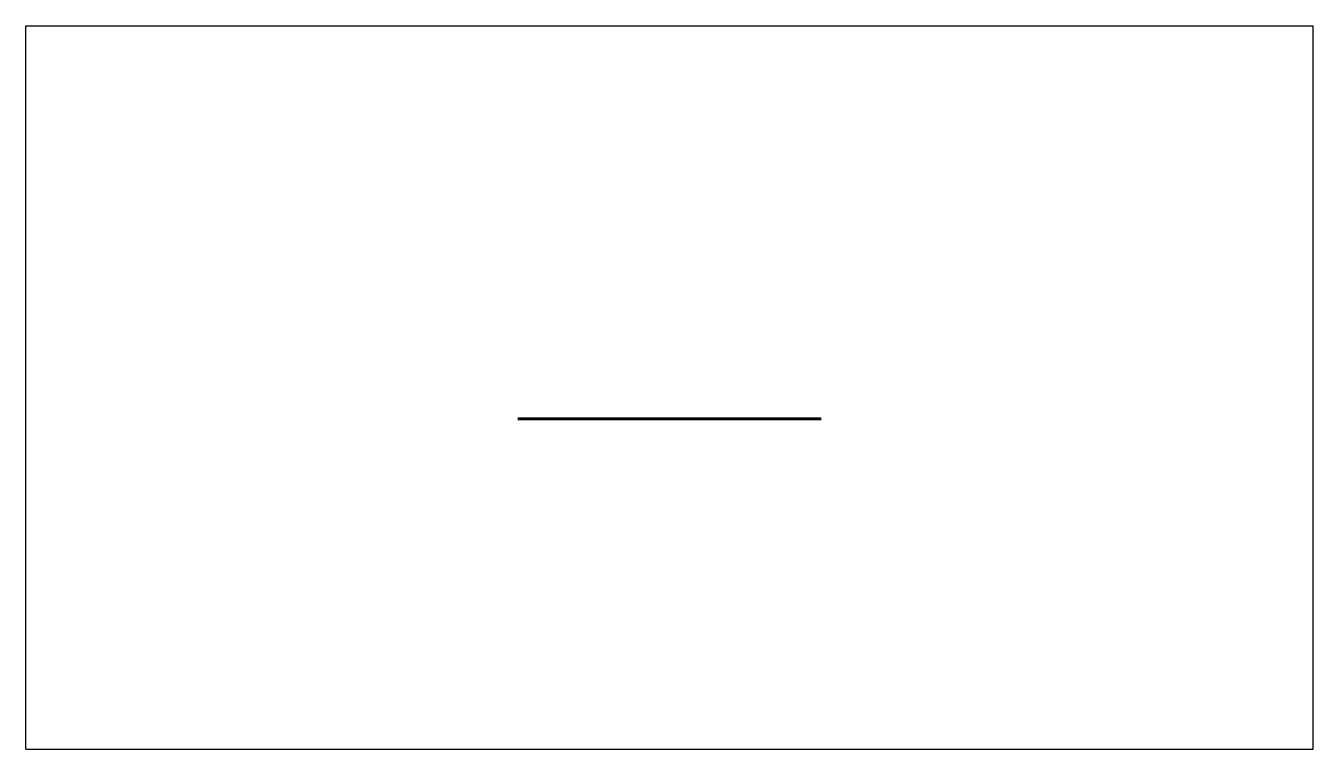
# Model space of a CAD drawing. Extents: x 999.643 to 999.919, y 1994.154 to 1994.309.
import ezdxf
from ezdxf.enums import TextEntityAlignment as Align

# ---------------------------------------------------------------- set-up
doc = ezdxf.new("R2010")
doc.units = 0
doc.header["$LTSCALE"] = 96
doc.header["$MEASUREMENT"] = 0
doc.layers.get('0').update_dxf_attribs({"linetype": 'CONTINUOUS'})
doc.styles.add('ROMANS', font='romans.shx', dxfattribs={"width": 0.9, "height": 9})

msp = doc.modelspace()

# ---------------------------------------------------------------- linework, layer by layer
for p, q in [((999.64302, 1994.30926), (999.91939, 1994.30926)), ((999.64302, 1994.15382), (999.64302, 1994.30926)), ((999.91939, 1994.15382), (999.91939, 1994.30926)), ((999.64302, 1994.15382), (999.91939, 1994.15382))]:
    msp.add_line(p, q)

# ---------------------------------------------------------------- texts
at = {"color": 1, "style": 'ROMANS', "width": 0.9}
msp.add_attdef('-', text='', height=0.09375, dxfattribs=at).set_placement((999.78121, 1994.23154), align=Align.MIDDLE)

doc.saveas('drawing.dxf')
